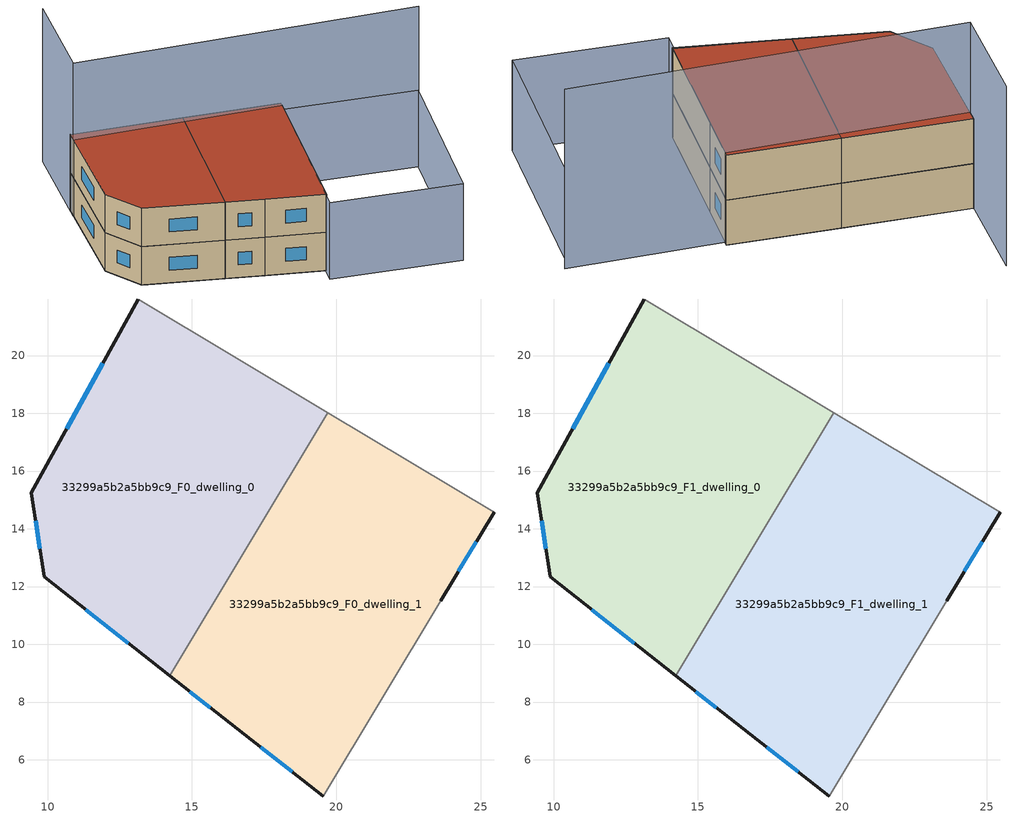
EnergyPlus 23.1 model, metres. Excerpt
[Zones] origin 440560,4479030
33299a5b2a5bb9c9_F0_dwelling_0
 floor ground (EU_floor_Construction): 14.23,8.9 19.71,18.02 13.15,21.96 9.44,15.25 9.88,12.34 z0
 wall outside (EU_wall_Construction): 14.23,8.9 9.88,12.34 9.44,15.25 13.15,21.96 z0:3
 wall adiabatic (EU_wall_Construction): 13.15,21.96 19.71,18.02 z0:3
 wall to 33299a5b2a5bb9c9_F0_dwelling_1 (EU_wall_Construction): 19.71,18.02 14.23,8.9 z0:3
 window (EU_Window_Construction): 12.79,10.04 11.32,11.2 / 9.73,13.3 9.59,14.28 / 10.67,17.47 11.92,19.73 z0.99:2.01
33299a5b2a5bb9c9_F0_dwelling_1
 floor ground (EU_floor_Construction): 19.55,4.75 23.61,11.51 25.47,14.57 19.71,18.02 14.23,8.9 16.32,7.26 z0
 wall outside (EU_wall_Construction): 25.47,14.57 23.61,11.51 / 19.55,4.75 16.32,7.26 14.23,8.9 z0:3
 wall adiabatic (EU_wall_Construction): 19.71,18.02 25.47,14.57 / 23.61,11.51 19.55,4.75 z0:3
 window (EU_Window_Construction): 15.63,7.8 14.93,8.36 / 24.85,13.55 24.23,12.52 / 18.48,5.58 17.39,6.43 z0.99:2.01
33299a5b2a5bb9c9_F1_dwelling_0
 floor to 33299a5b2a5bb9c9_F0_dwelling_0 (EU_floor_Construction): 14.23,8.9 19.71,18.02 13.15,21.96 9.44,15.25 9.88,12.34 z3
 wall outside (EU_wall_Construction): 14.23,8.9 9.88,12.34 9.44,15.25 13.15,21.96 z3:6
 wall adiabatic (EU_wall_Construction): 13.15,21.96 19.71,18.02 z3:6
 wall to 33299a5b2a5bb9c9_F1_dwelling_1 (EU_wall_Construction): 19.71,18.02 14.23,8.9 z3:6
 window (EU_Window_Construction): 12.79,10.04 11.32,11.2 / 9.73,13.3 9.59,14.28 / 10.67,17.47 11.92,19.73 z3.99:5.01
 roof outside (EU_roof_Construction): 19.71,18.02 14.23,8.9 9.88,12.34 9.44,15.25 13.15,21.96 z6
33299a5b2a5bb9c9_F1_dwelling_1
 floor to 33299a5b2a5bb9c9_F0_dwelling_1 (EU_floor_Construction): 19.55,4.75 23.61,11.51 25.47,14.57 19.71,18.02 14.23,8.9 16.32,7.26 z3
 wall outside (EU_wall_Construction): 25.47,14.57 23.61,11.51 / 19.55,4.75 16.32,7.26 14.23,8.9 z3:6
 wall adiabatic (EU_wall_Construction): 19.71,18.02 25.47,14.57 / 23.61,11.51 19.55,4.75 z3:6
 window (EU_Window_Construction): 15.63,7.8 14.93,8.36 / 24.85,13.55 24.23,12.52 / 18.48,5.58 17.39,6.43 z3.99:5.01
 roof outside (EU_roof_Construction): 25.47,14.57 23.61,11.51 19.55,4.75 16.32,7.26 14.23,8.9 19.71,18.02 z6
shading: 32.79,9.08 26.69,-0.86 / 26.69,-0.86 18.94,3.89 / 18.94,3.89 25.04,13.83 / 25.04,13.83 32.79,9.08 z0:6; 33.49,9.71 12.78,21.34 / 12.78,21.34 16.16,27.35 z0:12
[Building]
EU S2 Campaign: North Axis=0; Terrain=City; Solar Distribution=FullExterior
[Site:Location]
Madrid: Latitude=40.5; Longitude=-3.5; Time Zone=1; Elevation=609
[SizingPeriod:WeatherFileDays]
AnnualSizingPeriod: Begin Month=1; Begin Day of Month=1; End Month=12; End Day of Month=31; Day of Week for Start Day=Monday; Use Weather File Daylight Saving Period=No; Use Weather File Rain and Snow Indicators=No
[MATERIAL]
EU_InternalMass_Material: Roughness=MediumRough; Thickness=0.1; Conductivity=1; Density=1800; Specific Heat=900; Thermal Absorptance=0.9; Solar Absorptance=0.7; Visible Absorptance=0.7
[MATERIAL:NOMASS] Roughness=MediumRough; Thermal Absorptance=0.9; Solar Absorptance=0.7; Visible Absorptance=0.7
Name | Thermal Resistance
EU_wall_NoMass | 0.609216
EU_roof_NoMass | 0.513268
EU_floor_NoMass | 0.568163
[WINDOWMATERIAL:SIMPLEGLAZINGSYSTEM]
EU_Window_SimpleGlazing: UFactor=5.50606; Solar Heat Gain Coefficient=0.85; Visible Transmittance=0.85
[CONSTRUCTION]
EU_wall_Construction: EU_wall_NoMass
EU_roof_Construction: EU_roof_NoMass
EU_floor_Construction: EU_floor_NoMass
EU_InternalMass_Construction: EU_InternalMass_Material
EU_Window_Construction: EU_Window_SimpleGlazing
[ZONE] Type=1; Multiplier=1; Ceiling Height=autocalculate; Floor Area=autocalculate; Part of Total Floor Area=Yes
Name | Volume
33299a5b2a5bb9c9_F0_dwelling_0; 33299a5b2a5bb9c9_F1_dwelling_0 | 222.346
33299a5b2a5bb9c9_F0_dwelling_1; 33299a5b2a5bb9c9_F1_dwelling_1 | 222.34
[INTERNALMASS] Construction=EU_InternalMass_Construction
Name | Zone or ZoneList | Surface Area
33299a5b2a5bb9c9_F0_dwelling_0_EU_InternalMass | 33299a5b2a5bb9c9_F0_dwelling_0 | 74.1153
33299a5b2a5bb9c9_F0_dwelling_1_EU_InternalMass | 33299a5b2a5bb9c9_F0_dwelling_1 | 74.1135
33299a5b2a5bb9c9_F1_dwelling_0_EU_InternalMass | 33299a5b2a5bb9c9_F1_dwelling_0 | 74.1153
33299a5b2a5bb9c9_F1_dwelling_1_EU_InternalMass | 33299a5b2a5bb9c9_F1_dwelling_1 | 74.1135
[OTHEREQUIPMENT] Fuel Type=Electricity; Design Level Calculation Method=Watts/Area; Power per Zone Floor Area=1; Fraction Latent=0; Fraction Radiant=0; Fraction Lost=0; Carbon Dioxide Generation Rate=0; EndUse Subcategory=EU_Step8_InternalGains
Name | Zone or ZoneList or Space or SpaceList | Schedule
EU_Step8_InternalGain_33299a5b2a5bb9c9_F0_dwelling_0_f000 | 33299a5b2a5bb9c9_F0_dwelling_0 | EU_Step8_GainSchedule_33299a5b2a5bb9c9_F0_dwelling_0_f000
EU_Step8_InternalGain_33299a5b2a5bb9c9_F0_dwelling_1_f000 | 33299a5b2a5bb9c9_F0_dwelling_1 | EU_Step8_GainSchedule_33299a5b2a5bb9c9_F0_dwelling_1_f000
EU_Step8_InternalGain_33299a5b2a5bb9c9_F1_dwelling_0_f000 | 33299a5b2a5bb9c9_F1_dwelling_0 | EU_Step8_GainSchedule_33299a5b2a5bb9c9_F1_dwelling_0_f000
EU_Step8_InternalGain_33299a5b2a5bb9c9_F1_dwelling_1_f000 | 33299a5b2a5bb9c9_F1_dwelling_1 | EU_Step8_GainSchedule_33299a5b2a5bb9c9_F1_dwelling_1_f000
[ZONEVENTILATION:DESIGNFLOWRATE] Schedule=EU_AlwaysOn; Design Flow Rate Calculation Method=AirChanges/Hour; Air Changes per Hour=0.752966; Ventilation Type=Natural; Fan Pressure Rise=0; Fan Total Efficiency=1; Constant Term Coefficient=1; Temperature Term Coefficient=0; Velocity Term Coefficient=0; Velocity Squared Term Coefficient=0; Minimum Indoor Temperature=-100; Maximum Indoor Temperature=100; Delta Temperature=-100; Minimum Outdoor Temperature=-100; Maximum Outdoor Temperature=100; Maximum Wind Speed=40
Name | Zone or ZoneList or Space or SpaceList
EU_ConstantAir_33299a5b2a5bb9c9_F0_dwelling_0 | 33299a5b2a5bb9c9_F0_dwelling_0
EU_ConstantAir_33299a5b2a5bb9c9_F0_dwelling_1 | 33299a5b2a5bb9c9_F0_dwelling_1
EU_ConstantAir_33299a5b2a5bb9c9_F1_dwelling_0 | 33299a5b2a5bb9c9_F1_dwelling_0
EU_ConstantAir_33299a5b2a5bb9c9_F1_dwelling_1 | 33299a5b2a5bb9c9_F1_dwelling_1
[HVACTEMPLATE:THERMOSTAT] Constant Heating Setpoint=20; Constant Cooling Setpoint=50
EU_HeatOnly_33299a5b2a5bb9c9_F0_dwelling_0; EU_HeatOnly_33299a5b2a5bb9c9_F0_dwelling_1; EU_HeatOnly_33299a5b2a5bb9c9_F1_dwelling_0; EU_HeatOnly_33299a5b2a5bb9c9_F1_dwelling_1
[HVACTEMPLATE:ZONE:IDEALLOADSAIRSYSTEM] System Availability Schedule=EU_AlwaysOn; Maximum Heating Supply Air Temperature=50; Minimum Cooling Supply Air Temperature=13; Maximum Heating Supply Air Humidity Ratio=0.0156; Minimum Cooling Supply Air Humidity Ratio=0.0077; Heating Limit=NoLimit; Cooling Limit=NoLimit; Heating Availability Schedule=EU_AlwaysOn; Cooling Availability Schedule=EU_CoolingOff; Dehumidification Control Type=ConstantSensibleHeatRatio; Cooling Sensible Heat Ratio=0.7; Dehumidification Setpoint=60; Humidification Control Type=None; Humidification Setpoint=30; Outdoor Air Method=None; Outdoor Air Flow Rate per Person=0.00944; Outdoor Air Flow Rate per Zone Floor Area=0; Outdoor Air Flow Rate per Zone=0; Demand Controlled Ventilation Type=None; Outdoor Air Economizer Type=NoEconomizer; Heat Recovery Type=None; Sensible Heat Recovery Effectiveness=0.7; Latent Heat Recovery Effectiveness=0.65
Name | Template Thermostat
33299a5b2a5bb9c9_F0_dwelling_0 | EU_HeatOnly_33299a5b2a5bb9c9_F0_dwelling_0
33299a5b2a5bb9c9_F0_dwelling_1 | EU_HeatOnly_33299a5b2a5bb9c9_F0_dwelling_1
33299a5b2a5bb9c9_F1_dwelling_0 | EU_HeatOnly_33299a5b2a5bb9c9_F1_dwelling_0
33299a5b2a5bb9c9_F1_dwelling_1 | EU_HeatOnly_33299a5b2a5bb9c9_F1_dwelling_1
[SIZING:ZONE] Zone Cooling Design Supply Air Temperature Input Method=SupplyAirTemperature; Zone Cooling Design Supply Air Temperature=13; Zone Heating Design Supply Air Temperature Input Method=SupplyAirTemperature; Zone Heating Design Supply Air Temperature=50; Zone Cooling Design Supply Air Humidity Ratio=0.008; Zone Heating Design Supply Air Humidity Ratio=0.008; Cooling Design Air Flow Method=DesignDay; Cooling Design Air Flow Rate=0; Cooling Minimum Air Flow per Zone Floor Area=0.000762; Cooling Minimum Air Flow=0; Cooling Minimum Air Flow Fraction=0.2; Heating Design Air Flow Method=DesignDay; Heating Design Air Flow Rate=0; Heating Maximum Air Flow per Zone Floor Area=0.002032; Heating Maximum Air Flow=0.141576; Heating Maximum Air Flow Fraction=0.3; Account for Dedicated Outdoor Air System=No; Dedicated Outdoor Air System Control Strategy=NeutralSupplyAir; Dedicated Outdoor Air Low Setpoint Temperature for Design=autosize; Dedicated Outdoor Air High Setpoint Temperature for Design=autosize; Zone Load Sizing Method=Sensible Load Only No Latent Load; Zone Latent Cooling Design Supply Air Humidity Ratio Input Method=HumidityRatioDifference; Zone Cooling Design Supply Air Humidity Ratio Difference=0.005; Zone Latent Heating Design Supply Air Humidity Ratio Input Method=HumidityRatioDifference; Zone Humidification Design Supply Air Humidity Ratio Difference=0.005
33299a5b2a5bb9c9_F0_dwelling_0; 33299a5b2a5bb9c9_F0_dwelling_1; 33299a5b2a5bb9c9_F1_dwelling_0; 33299a5b2a5bb9c9_F1_dwelling_1
[SCHEDULE:CONSTANT]
Name | Hourly Value
EU_AlwaysOn | 1
EU_CoolingOff | 0
[SCHEDULE:FILE] Column Number=1; Rows to Skip at Top=0; Number of Hours of Data=8760; Column Separator=Comma; Interpolate to Timestep=No; Minutes per Item=60; Adjust Schedule for Daylight Savings=Yes
Name | File
EU_Step8_GainSchedule_33299a5b2a5bb9c9_F0_dwelling_0_f000 | ../../schedules/33299a5b2a5bb9c9/33299a5b2a5bb9c9_F0_dwelling_0_f000_gain.csv
EU_Step8_GainSchedule_33299a5b2a5bb9c9_F0_dwelling_1_f000 | ../../schedules/33299a5b2a5bb9c9/33299a5b2a5bb9c9_F0_dwelling_1_f000_gain.csv
EU_Step8_GainSchedule_33299a5b2a5bb9c9_F1_dwelling_0_f000 | ../../schedules/33299a5b2a5bb9c9/33299a5b2a5bb9c9_F1_dwelling_0_f000_gain.csv
EU_Step8_GainSchedule_33299a5b2a5bb9c9_F1_dwelling_1_f000 | ../../schedules/33299a5b2a5bb9c9/33299a5b2a5bb9c9_F1_dwelling_1_f000_gain.csv
